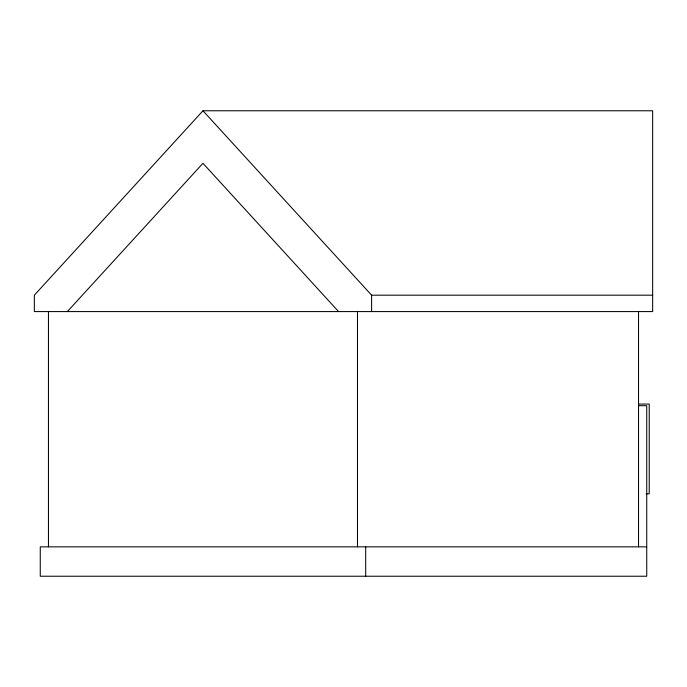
<?xml version="1.0" encoding="UTF-8"?>
<svg xmlns="http://www.w3.org/2000/svg" width="687" height="687" viewBox="0 0 687 687"><rect width="100%" height="100%" fill="white"/><g stroke="black" fill="none" stroke-linecap="round" stroke-linejoin="round"><path stroke-width="1.03" d="M202.974 110.77L34.35 295.187L34.35 311.58L652.65 311.58L652.65 110.77L202.974 110.77L371.607 295.187L371.607 311.58M67.378 311.58L202.974 163.291L338.571 311.58M371.607 295.187L652.65 295.187M638.541 404.068L649.224 404.068L649.224 493.798L646.02 493.798M638.541 405.699L646.733 405.699L646.733 576.23L40.267 576.23L40.267 546.843L646.733 546.843M638.541 311.58L638.541 546.843M365.69 546.843L365.69 576.23M357.489 311.58L357.489 546.843M48.459 311.58L48.459 546.843"/></g></svg>
